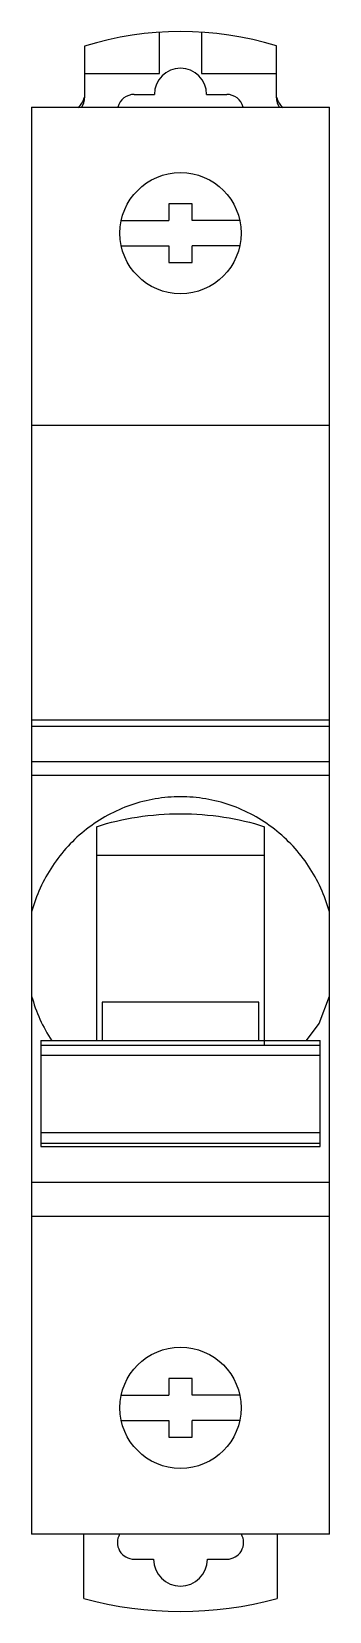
# Model space of a CAD drawing. Header units: millimetres. Extents: x 31.2 to 48.9, y 7.9 to 101.8.
import ezdxf

# ---------------------------------------------------------------- set-up
doc = ezdxf.new("R2010")
doc.units = ezdxf.units.MM
doc.header["$LTSCALE"] = 7.195347
doc.layers.get('0').update_dxf_attribs({"linetype": 'CONTINUOUS'})

msp = doc.modelspace()

# ---------------------------------------------------------------- linework, layer by layer
at = {"color": 7, "linetype": 'Continuous'}
for p, q in [((38.788, 99.305), (38.788, 101.763)), ((41.288, 101.766), (41.288, 99.305)), ((34.338, 100.94), (34.338, 97.871)), ((45.738, 97.871), (45.738, 100.953)), ((34.338, 99.305), (38.788, 99.305)), ((41.288, 99.305), (45.738, 99.305)), ((37.288, 98.071), (38.488, 98.071)), ((41.588, 98.071), (42.788, 98.071)), ((31.188, 97.304), (31.188, 12.504)), ((31.188, 97.304), (48.888, 97.304)), ((48.888, 12.504), (48.888, 97.304)), ((39.338, 91.573), (39.338, 90.573)), ((40.738, 91.573), (39.338, 91.573)), ((40.738, 90.573), (40.738, 91.573)), ((36.517, 90.573), (39.338, 90.573)), ((43.559, 90.573), (40.738, 90.573)), ((36.517, 89.073), (39.338, 89.073)), ((39.338, 89.073), (39.338, 88.073)), ((40.738, 88.073), (40.738, 89.073)), ((43.559, 89.073), (40.738, 89.073)), ((39.338, 88.073), (40.738, 88.073)), ((31.188, 78.404), (48.888, 78.404)), ((31.188, 60.902), (48.888, 60.902)), ((48.888, 60.502), (31.188, 60.502)), ((48.888, 58.401), (31.188, 58.401)), ((31.188, 57.607), (48.888, 57.607)), ((35.038, 54.544), (35.038, 41.841)), ((45.038, 41.551), (45.038, 54.544)), ((35.038, 52.857), (45.038, 52.857)), ((44.688, 44.106), (35.388, 44.106)), ((35.388, 44.106), (35.388, 41.841)), ((44.688, 41.841), (44.688, 44.106)), ((31.738, 41.841), (48.338, 41.841)), ((31.738, 41.84), (31.738, 35.533)), ((31.738, 41.551), (48.338, 41.551)), ((48.338, 35.533), (48.338, 41.84)), ((31.738, 40.975), (48.338, 40.975)), ((48.338, 36.341), (31.738, 36.341)), ((48.338, 35.724), (31.738, 35.724)), ((31.738, 35.533), (48.338, 35.533)), ((48.888, 33.405), (31.188, 33.405)), ((31.188, 31.392), (48.888, 31.392)), ((40.738, 21.754), (39.338, 21.754)), ((39.338, 21.754), (39.338, 20.754)), ((40.738, 20.754), (40.738, 21.754)), ((36.517, 20.754), (39.338, 20.754)), ((43.559, 20.754), (40.738, 20.754)), ((36.517, 19.254), (39.338, 19.254)), ((39.338, 19.254), (39.338, 18.254)), ((43.559, 19.254), (40.738, 19.254)), ((40.738, 18.254), (40.738, 19.254)), ((39.338, 18.254), (40.738, 18.254)), ((48.888, 12.504), (31.188, 12.504)), ((34.288, 8.669), (34.288, 12.504)), ((45.788, 12.504), (45.788, 8.669)), ((37.288, 11.004), (38.438, 11.004)), ((41.638, 11.004), (42.788, 11.004))]:
    msp.add_line(p, q, dxfattribs=at)
msp.add_lwpolyline([(47.521, 41.841), (48.272, 42.851), (48.888, 44.481)], dxfattribs=at)
for centre in [(40.038, 89.823), (40.038, 20.004)]:
    msp.add_circle(centre, 3.6, dxfattribs=at)
for centre, radius, start, end in [((40.059, 82.454), 19.35, 72.93368, 107.19779), ((33.341, 98.096), 0.997, 307.14704, 347.67741), ((33.333, 97.871), 1.005, 325.338, 0.01525), ((37.289, 97.071), 1, 90.05261, 165.8568), ((42.787, 97.071), 1, 14.14242, 89.9482), ((46.742, 97.871), 1.005, 179.98448, 214.65096), ((46.735, 98.096), 0.997, 192.324, 232.85193), ((46.735, 97.866), 0.996, 214.66795, 216.05114), ((40.201, 46.953), 9.346, 195.33467, 213.32695), ((37.288, 12.004), 1, 150, 270), ((42.788, 12.004), 1, 270, 30), ((40.038, 11.004), 1.6, 180, 360), ((40.038, 29.904), 22, 254.84901, 285.15099)]:
    msp.add_arc(centre, radius, start, end, dxfattribs=at)
msp.add_ellipse((40.038, 98.071), major_axis=(0, 1.554), ratio=0.997493, start_param=-1.570796, end_param=1.570796, dxfattribs=at)
for points, knots in [([(40.038, 56.322), (39.537, 56.322), (38.534, 56.238), (37.073, 55.866), (35.693, 55.257), (34.432, 54.431), (33.322, 53.411), (32.391, 52.226), (31.661, 50.908), (31.32, 49.963), (31.188, 49.481)], [0, 0, 0, 0, 0.125045, 0.250108, 0.375148, 0.500186, 0.625207, 0.750187, 0.875138, 1, 1, 1, 1]), ([(48.888, 49.481), (48.756, 49.963), (48.414, 50.908), (47.685, 52.226), (46.754, 53.41), (45.643, 54.43), (44.382, 55.257), (43.002, 55.866), (41.541, 56.238), (40.538, 56.322), (40.038, 56.322)], [0, 0, 0, 0, 0.124857, 0.249805, 0.374786, 0.499807, 0.624849, 0.749896, 0.874958, 1, 1, 1, 1]), ([(35.038, 54.544), (35.827, 54.803), (37.483, 55.187), (39.176, 55.312), (40.038, 55.312)], [0, 0, 0, 0, 0.490854, 1, 1, 1, 1]), ([(40.038, 55.312), (40.899, 55.312), (42.593, 55.187), (44.249, 54.803), (45.038, 54.544)], [0, 0, 0, 0, 0.509146, 1, 1, 1, 1])]:
    msp.add_open_spline(points, degree=3, knots=knots, dxfattribs=at)

doc.saveas('drawing.dxf')
